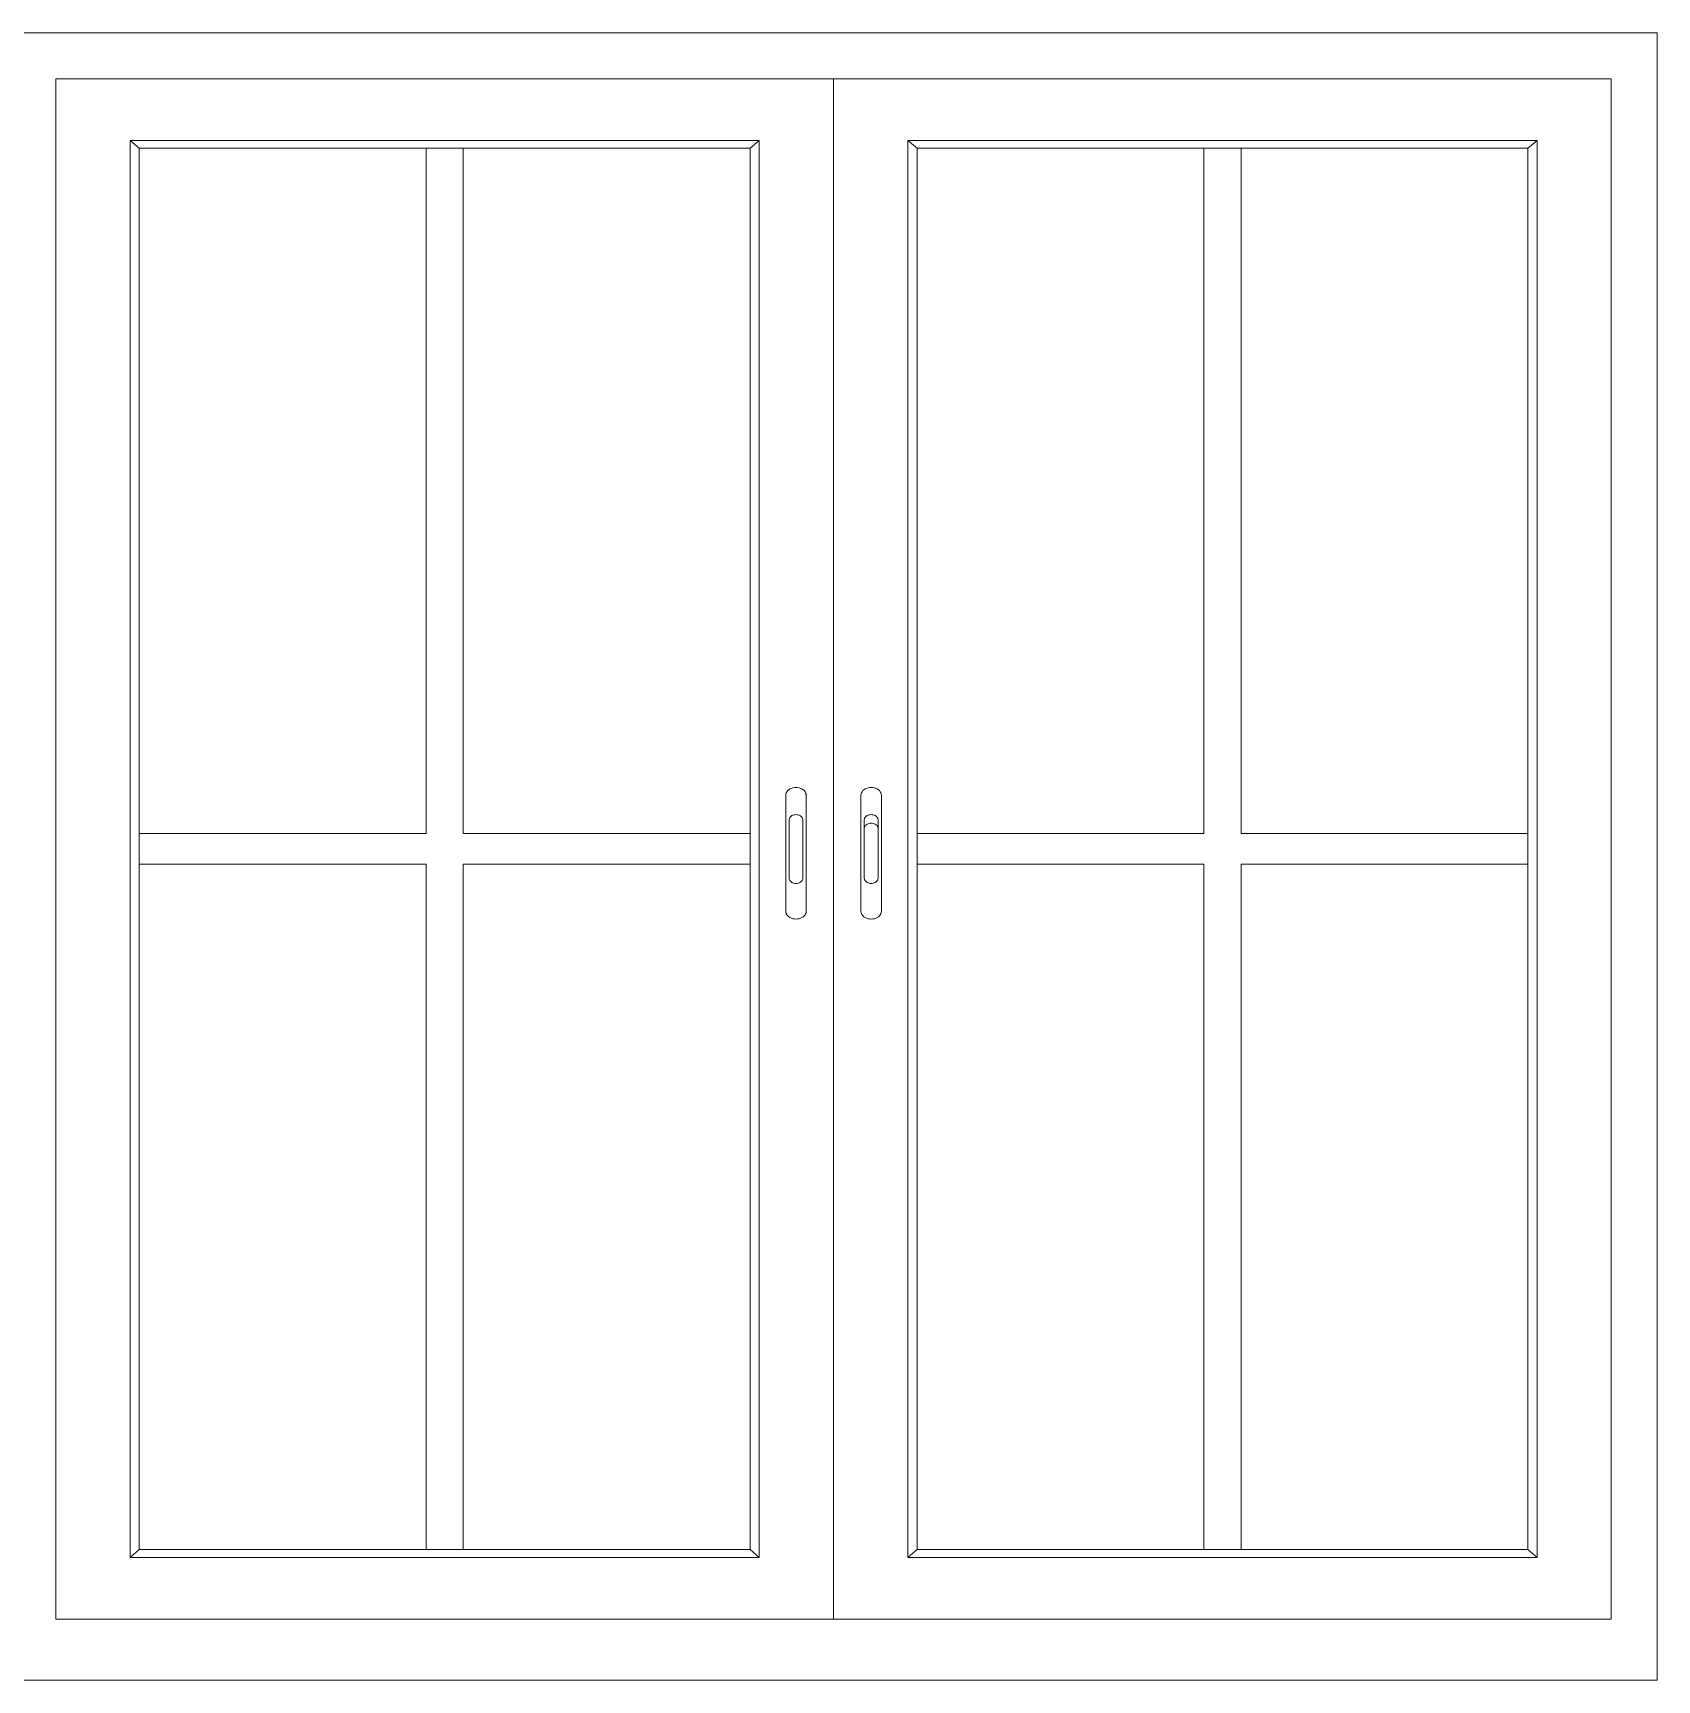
# Model space of a CAD drawing. Header units: inches. Extents: x -5096374 to -5070857, y -3259973 to -3243900.
# Drawn here: x -5078734.7 to -5078681.5, y -3259131.8 to -3259077.8 of the extents above; entities that cross this region are included whole.
import ezdxf

# ---------------------------------------------------------------- set-up
doc = ezdxf.new("R2010")
doc.units = ezdxf.units.IN
doc.header["$LTSCALE"] = 2
doc.header["$MEASUREMENT"] = 0
doc.layers.add('window', color=4, linetype='CONTINUOUS', lineweight=13)

msp = doc.modelspace()

# ---------------------------------------------------------------- linework, layer by layer
at = {"layer": 'window'}
for p, q in [((-5078681.499, -3259077.839), (-5078771.499, -3259077.839)), ((-5078681.499, -3259131.839), (-5078681.499, -3259077.839)), ((-5078733.999, -3259079.339), (-5078733.999, -3259129.839)), ((-5078682.999, -3259079.339), (-5078733.999, -3259079.339)), ((-5078708.499, -3259079.339), (-5078708.499, -3259129.839)), ((-5078682.999, -3259129.839), (-5078682.999, -3259079.339)), ((-5078710.933, -3259081.363), (-5078731.565, -3259081.363)), ((-5078731.565, -3259081.363), (-5078731.565, -3259127.816)), ((-5078731.261, -3259081.616), (-5078731.565, -3259081.363)), ((-5078711.237, -3259081.616), (-5078710.933, -3259081.363)), ((-5078710.933, -3259127.816), (-5078710.933, -3259081.363)), ((-5078706.065, -3259127.816), (-5078706.065, -3259081.363)), ((-5078706.065, -3259081.363), (-5078685.433, -3259081.363)), ((-5078705.761, -3259081.616), (-5078706.065, -3259081.363)), ((-5078685.737, -3259081.616), (-5078685.433, -3259081.363)), ((-5078685.433, -3259081.363), (-5078685.433, -3259127.816)), ((-5078731.261, -3259081.616), (-5078731.261, -3259127.563)), ((-5078731.261, -3259081.616), (-5078711.237, -3259081.616)), ((-5078721.857, -3259081.616), (-5078721.857, -3259104.084)), ((-5078720.64, -3259081.616), (-5078720.64, -3259104.084)), ((-5078711.237, -3259127.563), (-5078711.237, -3259081.616)), ((-5078705.761, -3259127.563), (-5078705.761, -3259081.616)), ((-5078685.737, -3259081.616), (-5078705.761, -3259081.616)), ((-5078696.357, -3259081.616), (-5078696.357, -3259104.084)), ((-5078695.14, -3259081.616), (-5078695.14, -3259104.084)), ((-5078685.737, -3259081.616), (-5078685.737, -3259127.563)), ((-5078710.063, -3259102.788), (-5078710.067, -3259102.827)), ((-5078710.067, -3259102.827), (-5078710.067, -3259106.642)), ((-5078710.063, -3259102.788), (-5078710.051, -3259102.75)), ((-5078710.051, -3259102.75), (-5078710.031, -3259102.714)), ((-5078710.031, -3259102.714), (-5078710.003, -3259102.68)), ((-5078709.969, -3259102.651), (-5078710.003, -3259102.68)), ((-5078709.929, -3259102.625), (-5078709.969, -3259102.651)), ((-5078709.884, -3259102.605), (-5078709.929, -3259102.625)), ((-5078709.836, -3259102.59), (-5078709.884, -3259102.605)), ((-5078709.785, -3259102.581), (-5078709.836, -3259102.59)), ((-5078709.785, -3259102.581), (-5078709.732, -3259102.578)), ((-5078709.732, -3259102.578), (-5078709.68, -3259102.581)), ((-5078709.68, -3259102.581), (-5078709.629, -3259102.59)), ((-5078709.629, -3259102.59), (-5078709.58, -3259102.605)), ((-5078709.536, -3259102.625), (-5078709.58, -3259102.605)), ((-5078709.536, -3259102.625), (-5078709.496, -3259102.651)), ((-5078709.496, -3259102.651), (-5078709.462, -3259102.68)), ((-5078709.434, -3259102.714), (-5078709.462, -3259102.68)), ((-5078709.414, -3259102.75), (-5078709.434, -3259102.714)), ((-5078709.402, -3259102.788), (-5078709.414, -3259102.75)), ((-5078709.398, -3259102.827), (-5078709.414, -3259102.75)), ((-5078709.398, -3259102.827), (-5078709.402, -3259102.788)), ((-5078709.398, -3259106.642), (-5078709.398, -3259102.827)), ((-5078707.6, -3259102.827), (-5078707.583, -3259102.75)), ((-5078707.6, -3259102.827), (-5078707.596, -3259102.788)), ((-5078707.6, -3259106.642), (-5078707.6, -3259102.827)), ((-5078707.596, -3259102.788), (-5078707.583, -3259102.75)), ((-5078707.583, -3259102.75), (-5078707.563, -3259102.714)), ((-5078707.563, -3259102.714), (-5078707.536, -3259102.68)), ((-5078707.536, -3259102.68), (-5078707.502, -3259102.651)), ((-5078707.502, -3259102.651), (-5078707.462, -3259102.625)), ((-5078707.462, -3259102.625), (-5078707.417, -3259102.605)), ((-5078707.417, -3259102.605), (-5078707.369, -3259102.59)), ((-5078707.369, -3259102.59), (-5078707.318, -3259102.581)), ((-5078707.318, -3259102.581), (-5078707.265, -3259102.578)), ((-5078707.265, -3259102.578), (-5078707.213, -3259102.581)), ((-5078707.213, -3259102.581), (-5078707.162, -3259102.59)), ((-5078707.162, -3259102.59), (-5078707.113, -3259102.605)), ((-5078707.113, -3259102.605), (-5078707.069, -3259102.625)), ((-5078707.069, -3259102.625), (-5078707.029, -3259102.651)), ((-5078707.029, -3259102.651), (-5078706.994, -3259102.68)), ((-5078706.994, -3259102.68), (-5078706.967, -3259102.714)), ((-5078706.967, -3259102.714), (-5078706.947, -3259102.75)), ((-5078706.947, -3259102.75), (-5078706.935, -3259102.788)), ((-5078706.935, -3259102.788), (-5078706.931, -3259102.827)), ((-5078706.931, -3259102.827), (-5078706.931, -3259106.642)), ((-5078709.946, -3259103.583), (-5078709.933, -3259103.559)), ((-5078709.933, -3259103.559), (-5078709.914, -3259103.536)), ((-5078709.914, -3259103.536), (-5078709.891, -3259103.516)), ((-5078709.891, -3259103.516), (-5078709.865, -3259103.499)), ((-5078709.865, -3259103.499), (-5078709.835, -3259103.486)), ((-5078709.835, -3259103.486), (-5078709.802, -3259103.476)), ((-5078709.802, -3259103.476), (-5078709.768, -3259103.47)), ((-5078709.768, -3259103.47), (-5078709.732, -3259103.467)), ((-5078709.732, -3259103.467), (-5078709.697, -3259103.47)), ((-5078709.697, -3259103.47), (-5078709.663, -3259103.476)), ((-5078709.663, -3259103.476), (-5078709.63, -3259103.486)), ((-5078709.63, -3259103.486), (-5078709.6, -3259103.499)), ((-5078709.6, -3259103.499), (-5078709.573, -3259103.516)), ((-5078709.573, -3259103.516), (-5078709.55, -3259103.536)), ((-5078709.55, -3259103.536), (-5078709.532, -3259103.559)), ((-5078709.532, -3259103.559), (-5078709.519, -3259103.583)), ((-5078707.466, -3259103.559), (-5078707.479, -3259103.583)), ((-5078707.447, -3259103.536), (-5078707.466, -3259103.559)), ((-5078707.424, -3259103.516), (-5078707.447, -3259103.536)), ((-5078707.397, -3259103.499), (-5078707.424, -3259103.516)), ((-5078707.367, -3259103.486), (-5078707.397, -3259103.499)), ((-5078707.335, -3259103.476), (-5078707.367, -3259103.486)), ((-5078707.3, -3259103.47), (-5078707.335, -3259103.476)), ((-5078707.265, -3259103.467), (-5078707.3, -3259103.47)), ((-5078707.23, -3259103.47), (-5078707.265, -3259103.467)), ((-5078707.196, -3259103.476), (-5078707.23, -3259103.47)), ((-5078707.163, -3259103.486), (-5078707.196, -3259103.476)), ((-5078707.133, -3259103.499), (-5078707.163, -3259103.486)), ((-5078707.106, -3259103.516), (-5078707.133, -3259103.499)), ((-5078707.083, -3259103.536), (-5078707.106, -3259103.516)), ((-5078707.065, -3259103.559), (-5078707.083, -3259103.536)), ((-5078707.051, -3259103.583), (-5078707.065, -3259103.559)), ((-5078721.857, -3259104.084), (-5078731.261, -3259104.084)), ((-5078711.237, -3259104.084), (-5078720.64, -3259104.084)), ((-5078709.957, -3259103.635), (-5078709.955, -3259103.608)), ((-5078709.957, -3259105.555), (-5078709.957, -3259103.635)), ((-5078709.955, -3259103.608), (-5078709.946, -3259103.583)), ((-5078709.519, -3259103.583), (-5078709.51, -3259103.608)), ((-5078709.51, -3259103.608), (-5078709.507, -3259103.635)), ((-5078709.507, -3259103.635), (-5078709.507, -3259105.555)), ((-5078707.487, -3259103.608), (-5078707.49, -3259103.635)), ((-5078707.49, -3259105.555), (-5078707.49, -3259103.635)), ((-5078707.487, -3259103.888), (-5078707.49, -3259103.914)), ((-5078707.479, -3259103.583), (-5078707.487, -3259103.608)), ((-5078707.479, -3259103.863), (-5078707.487, -3259103.888)), ((-5078707.466, -3259103.839), (-5078707.479, -3259103.863)), ((-5078707.447, -3259103.816), (-5078707.466, -3259103.839)), ((-5078707.424, -3259103.796), (-5078707.447, -3259103.816)), ((-5078707.397, -3259103.779), (-5078707.424, -3259103.796)), ((-5078707.367, -3259103.765), (-5078707.397, -3259103.779)), ((-5078707.335, -3259103.755), (-5078707.367, -3259103.765)), ((-5078707.3, -3259103.749), (-5078707.335, -3259103.755)), ((-5078707.265, -3259103.747), (-5078707.3, -3259103.749)), ((-5078707.23, -3259103.749), (-5078707.265, -3259103.747)), ((-5078707.196, -3259103.755), (-5078707.23, -3259103.749)), ((-5078707.163, -3259103.765), (-5078707.196, -3259103.755)), ((-5078707.133, -3259103.779), (-5078707.163, -3259103.765)), ((-5078707.106, -3259103.796), (-5078707.133, -3259103.779)), ((-5078707.083, -3259103.816), (-5078707.106, -3259103.796)), ((-5078707.065, -3259103.839), (-5078707.083, -3259103.816)), ((-5078707.051, -3259103.863), (-5078707.065, -3259103.839)), ((-5078707.043, -3259103.608), (-5078707.051, -3259103.583)), ((-5078707.043, -3259103.888), (-5078707.051, -3259103.863)), ((-5078707.04, -3259103.635), (-5078707.043, -3259103.608)), ((-5078707.04, -3259103.914), (-5078707.043, -3259103.888)), ((-5078707.04, -3259103.914), (-5078707.04, -3259103.635)), ((-5078707.04, -3259105.555), (-5078707.04, -3259103.914)), ((-5078705.761, -3259104.084), (-5078696.357, -3259104.084)), ((-5078695.14, -3259104.084), (-5078685.737, -3259104.084)), ((-5078721.857, -3259105.095), (-5078731.261, -3259105.095)), ((-5078721.857, -3259105.095), (-5078721.857, -3259127.563)), ((-5078720.64, -3259105.095), (-5078720.64, -3259127.563)), ((-5078711.237, -3259105.095), (-5078720.64, -3259105.095)), ((-5078705.761, -3259105.095), (-5078696.357, -3259105.095)), ((-5078696.357, -3259105.095), (-5078696.357, -3259127.563)), ((-5078695.14, -3259105.095), (-5078685.737, -3259105.095)), ((-5078695.14, -3259105.095), (-5078695.14, -3259127.563)), ((-5078709.957, -3259105.555), (-5078709.955, -3259105.581)), ((-5078709.955, -3259105.581), (-5078709.946, -3259105.607)), ((-5078709.946, -3259105.607), (-5078709.933, -3259105.631)), ((-5078709.933, -3259105.631), (-5078709.914, -3259105.653)), ((-5078709.914, -3259105.653), (-5078709.891, -3259105.673)), ((-5078709.891, -3259105.673), (-5078709.865, -3259105.69)), ((-5078709.865, -3259105.69), (-5078709.835, -3259105.704)), ((-5078709.835, -3259105.704), (-5078709.802, -3259105.714)), ((-5078709.802, -3259105.714), (-5078709.768, -3259105.72)), ((-5078709.768, -3259105.72), (-5078709.732, -3259105.722)), ((-5078709.732, -3259105.722), (-5078709.697, -3259105.72)), ((-5078709.697, -3259105.72), (-5078709.663, -3259105.714)), ((-5078709.663, -3259105.714), (-5078709.63, -3259105.704)), ((-5078709.63, -3259105.704), (-5078709.6, -3259105.69)), ((-5078709.6, -3259105.69), (-5078709.573, -3259105.673)), ((-5078709.573, -3259105.673), (-5078709.55, -3259105.653)), ((-5078709.55, -3259105.653), (-5078709.532, -3259105.631)), ((-5078709.532, -3259105.631), (-5078709.519, -3259105.607)), ((-5078709.519, -3259105.607), (-5078709.51, -3259105.581)), ((-5078709.51, -3259105.581), (-5078709.507, -3259105.555)), ((-5078707.487, -3259105.581), (-5078707.49, -3259105.555)), ((-5078707.479, -3259105.607), (-5078707.487, -3259105.581)), ((-5078707.466, -3259105.631), (-5078707.479, -3259105.607)), ((-5078707.447, -3259105.653), (-5078707.466, -3259105.631)), ((-5078707.424, -3259105.673), (-5078707.447, -3259105.653)), ((-5078707.397, -3259105.69), (-5078707.424, -3259105.673)), ((-5078707.367, -3259105.704), (-5078707.397, -3259105.69)), ((-5078707.335, -3259105.714), (-5078707.367, -3259105.704)), ((-5078707.3, -3259105.72), (-5078707.335, -3259105.714)), ((-5078707.265, -3259105.722), (-5078707.3, -3259105.72)), ((-5078707.23, -3259105.72), (-5078707.265, -3259105.722)), ((-5078707.196, -3259105.714), (-5078707.23, -3259105.72)), ((-5078707.163, -3259105.704), (-5078707.196, -3259105.714)), ((-5078707.133, -3259105.69), (-5078707.163, -3259105.704)), ((-5078707.106, -3259105.673), (-5078707.133, -3259105.69)), ((-5078707.083, -3259105.653), (-5078707.106, -3259105.673)), ((-5078707.065, -3259105.631), (-5078707.083, -3259105.653)), ((-5078707.051, -3259105.607), (-5078707.065, -3259105.631)), ((-5078707.043, -3259105.581), (-5078707.051, -3259105.607)), ((-5078707.04, -3259105.555), (-5078707.043, -3259105.581)), ((-5078710.063, -3259106.681), (-5078710.067, -3259106.642)), ((-5078710.067, -3259106.642), (-5078710.051, -3259106.719)), ((-5078710.063, -3259106.681), (-5078710.051, -3259106.719)), ((-5078710.051, -3259106.719), (-5078710.031, -3259106.755)), ((-5078710.003, -3259106.788), (-5078710.031, -3259106.755)), ((-5078709.969, -3259106.818), (-5078710.003, -3259106.788)), ((-5078709.929, -3259106.843), (-5078709.969, -3259106.818)), ((-5078709.536, -3259106.843), (-5078709.496, -3259106.818)), ((-5078709.462, -3259106.788), (-5078709.496, -3259106.818)), ((-5078709.434, -3259106.755), (-5078709.462, -3259106.788)), ((-5078709.414, -3259106.719), (-5078709.434, -3259106.755)), ((-5078709.414, -3259106.719), (-5078709.402, -3259106.681)), ((-5078709.402, -3259106.681), (-5078709.398, -3259106.642)), ((-5078707.596, -3259106.681), (-5078707.6, -3259106.642)), ((-5078707.583, -3259106.719), (-5078707.596, -3259106.681)), ((-5078707.563, -3259106.755), (-5078707.583, -3259106.719)), ((-5078707.536, -3259106.788), (-5078707.563, -3259106.755)), ((-5078707.502, -3259106.818), (-5078707.536, -3259106.788)), ((-5078707.462, -3259106.843), (-5078707.502, -3259106.818)), ((-5078707.029, -3259106.818), (-5078707.069, -3259106.843)), ((-5078706.994, -3259106.788), (-5078707.029, -3259106.818)), ((-5078706.967, -3259106.755), (-5078706.994, -3259106.788)), ((-5078706.947, -3259106.719), (-5078706.967, -3259106.755)), ((-5078706.931, -3259106.642), (-5078706.947, -3259106.719)), ((-5078706.935, -3259106.681), (-5078706.947, -3259106.719)), ((-5078706.935, -3259106.681), (-5078706.931, -3259106.642)), ((-5078709.929, -3259106.843), (-5078709.884, -3259106.863)), ((-5078709.884, -3259106.863), (-5078709.836, -3259106.878)), ((-5078709.785, -3259106.887), (-5078709.836, -3259106.878)), ((-5078709.732, -3259106.89), (-5078709.785, -3259106.887)), ((-5078709.732, -3259106.89), (-5078709.68, -3259106.887)), ((-5078709.68, -3259106.887), (-5078709.629, -3259106.878)), ((-5078709.58, -3259106.863), (-5078709.629, -3259106.878)), ((-5078709.58, -3259106.863), (-5078709.536, -3259106.843)), ((-5078707.417, -3259106.863), (-5078707.462, -3259106.843)), ((-5078707.369, -3259106.878), (-5078707.417, -3259106.863)), ((-5078707.318, -3259106.887), (-5078707.369, -3259106.878)), ((-5078707.265, -3259106.89), (-5078707.318, -3259106.887)), ((-5078707.213, -3259106.887), (-5078707.265, -3259106.89)), ((-5078707.162, -3259106.878), (-5078707.213, -3259106.887)), ((-5078707.113, -3259106.863), (-5078707.162, -3259106.878)), ((-5078707.069, -3259106.843), (-5078707.113, -3259106.863)), ((-5078731.565, -3259127.816), (-5078731.261, -3259127.563)), ((-5078731.565, -3259127.816), (-5078710.933, -3259127.816)), ((-5078731.261, -3259127.563), (-5078711.237, -3259127.563)), ((-5078710.933, -3259127.816), (-5078711.237, -3259127.563)), ((-5078706.065, -3259127.816), (-5078705.761, -3259127.563)), ((-5078685.433, -3259127.816), (-5078706.065, -3259127.816)), ((-5078685.737, -3259127.563), (-5078705.761, -3259127.563)), ((-5078685.737, -3259127.563), (-5078685.433, -3259127.816)), ((-5078733.999, -3259129.839), (-5078682.999, -3259129.839)), ((-5078681.499, -3259131.839), (-5078735.499, -3259131.839))]:
    msp.add_line(p, q, dxfattribs=at)

doc.saveas('drawing.dxf')
